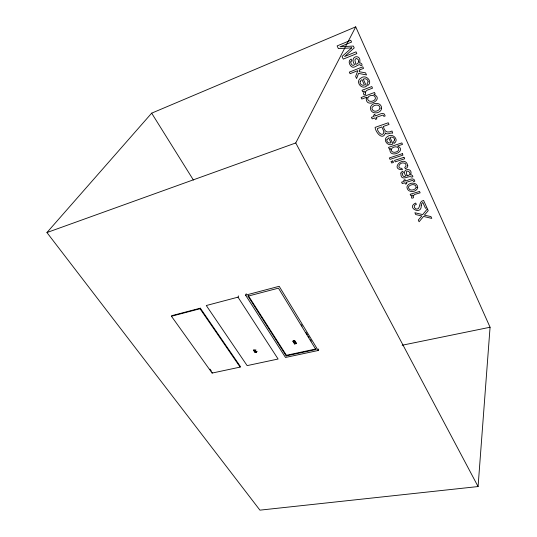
<?xml version="1.0" encoding="UTF-8"?>
<svg xmlns="http://www.w3.org/2000/svg" width="537" height="537" viewBox="0 0 537 537"><rect width="100%" height="100%" fill="white"/><g stroke="black" fill="none" stroke-linecap="round" stroke-linejoin="round"><path stroke-width="0.81" d="M478.078 486.556L490.066 327.241L355.716 26.85L151.662 113.166L46.934 232.555L259.928 510.15L478.078 486.556L295.753 142.956L355.716 26.85M246.248 293.752L245.584 295.162L285.496 357.454L318.206 350.493L318.689 349.003M315.87 349.54L316.071 348.943L286.409 355.293L286.187 355.89L315.87 349.54L278.455 288.147L248 296.142L286.187 355.89M296.075 343.667L296.29 343.069L294.685 340.498L293.162 340.841L292.94 341.431L294.545 344.002L296.075 343.667L294.471 341.089L294.685 340.498M294.545 344.002L294.766 343.412L293.162 340.841M253.826 349.715L253.578 350.299L255.055 352.514L256.558 352.178L256.901 351.359M255.531 350.627L255.874 349.809M255.055 352.514L255.397 351.695L254.363 350.144L254.021 350.963M240.126 367.107L240.381 366.523L200.335 308.171L171.759 315.682L171.444 316.246L212.115 373.074L240.126 367.107L200.032 308.735L200.335 308.171M212.115 373.074L212.383 372.497M248 296.142L248.269 295.572L286.409 355.293M237.998 297.162L278.099 359.025L247.134 365.616L206.295 305.526L237.998 297.162L238.603 295.907M256.961 351.534L255.095 351.95M46.934 232.555L295.753 142.956M245.584 295.162L279.186 286.302L318.206 350.493M171.444 316.246L200.032 308.735M292.94 341.431L294.471 341.089M253.578 350.299L255.095 349.963L256.558 352.178M294.766 343.412L296.29 343.069M402.146 345.237L490.066 327.241M209.967 369.114L211.417 371.141M151.662 113.166L193.421 180.07M301.297 324.677L302.163 326.107M306.077 332.531L307.379 334.672M308.245 336.095L309.117 337.525M310.42 339.666L311.292 341.089M406.972 175.169L406.972 175.935C415.041 174.129 403.77 166.551 406.972 175.169M384.022 131.927C383.029 137.787 377.182 131.887 377.397 128.531L381.881 126.96L384.022 131.927M407.744 165.443L407.731 166.108A3.531 3.094 11.3 0 1 406.811 167.873L405.375 168.813L404.737 167.423L406.066 166.168L405.717 164.033A2.121 1.859 11.3 0 0 404.274 163.161C399.991 161.355 395.917 168.571 401.817 168.356L402.455 169.739C388.996 169.544 404.75 154.065 407.744 165.443M400.891 173.075C400.427 182.734 409.066 174.646 411.711 177.136L412.879 176.767L412.597 175.747L411.53 174.867L410.55 174.894C413.779 167.128 400.454 168.222 405.771 175.968L404.26 176.68C402.589 176.337 401.34 173.29 403.448 172.619L402.837 171.296L401.488 172.035L400.891 173.075M389.889 149.675C389.828 159.1 407.375 150.669 397.615 146.03L402.515 144.386L401.844 142.902L388.519 147.366L389.184 148.796L390.439 148.38L389.889 149.675M350.742 61.93L351.057 63.614L352.238 65.192L353.742 65.306L354.514 64.527C348.647 55.378 362.374 53.512 359.548 63.044L360.596 62.963L361.777 63.97L362.133 65.185L360.904 65.675C359.481 62.339 355.071 68.474 352.245 67.091C349.52 65.776 347.466 60.466 351.144 59.063L351.863 60.621L350.742 61.93M391.225 149.373C390.956 153.602 397.474 152.87 398.763 149.904C399.407 145.514 392.386 146.239 391.225 149.373M368.107 81.799L367.006 83.98L367.731 85.571C373.275 81.691 365.851 73.891 361.025 78.026C354.944 81.087 361.126 90.075 366.496 86.202L363.254 79.127C365.348 78.073 368.087 79.355 368.107 81.799M360.085 81.819C359.656 84.161 362.294 86.021 364.428 85.041L361.965 79.677L360.918 80.349L360.085 81.819M365.187 92.136L365.717 94.304L363.999 94.948L363.475 93.498L364.408 91.149L362.737 91.787L362.032 90.27L371.799 86.564L372.537 88.175L366.905 90.303L365.187 92.136M394.614 139.935L393.5 141.902L394.171 143.366C399.656 139.788 392.366 132.659 387.848 136.371C381.827 139.117 387.929 147.433 392.963 143.916L389.983 137.412C391.943 136.526 394.601 137.606 394.614 139.935M386.855 139.808C386.412 142.043 389.01 143.654 390.983 142.815L388.721 137.895L386.855 139.808M381.632 108.259C381.089 113.669 371.658 114.911 370.53 109.098A4.403 4.061 20.2 0 1 370.839 106.36C373.249 101.822 381.673 102.372 381.632 108.259M358.703 61.634L357.796 63.534L355.789 64.44C355.944 62.493 353.359 58.916 356.662 58.466L358.327 59.761L358.703 61.634M413.081 195.931L413.497 197.77L411.852 198.26L411.416 197.019L412.389 195.079L410.785 195.555L410.181 194.26L419.511 191.454L420.135 192.83L414.765 194.441L413.081 195.931M421.203 205.248C422.136 215.975 405.67 207.537 415.698 203.053L416.336 204.429C411.939 205.006 415.349 211.068 418.457 208.497C420.29 205.846 419.243 201.086 423.592 200.435L426.962 207.832L425.485 208.262L422.807 202.389L421.565 203.832L421.203 205.248M366.288 98.043C365.288 109.139 384.854 99.466 373.913 94.431L375.168 93.962L374.497 92.485L361.112 97.499L361.831 99.036L366.637 97.237L366.288 98.043M417.712 187.567C416.813 192.347 408.221 193.199 407.086 188.024A4.175 3.584 10.3 0 1 407.469 185.634C409.946 181.821 417.672 182.197 417.712 187.567M367.825 97.647C366.409 102.426 373.933 102.332 375.363 98.848C376.222 94.391 369.369 94.512 367.825 97.647M385.472 133.102C382.418 141.13 375.417 131.901 375.101 127.39L388.264 122.765L389.036 124.456L383.364 126.443C384.452 131.907 387.278 133.257 392.023 131.021L392.661 133.176C390.359 132.162 387.539 135.364 385.472 133.102M380.055 108.199C379.115 111.374 372.906 112.877 372.034 108.83A2.443 2.249 20.3 0 1 372.443 107.024C374.323 104.359 380.115 104.024 380.055 108.199M359.824 69.85L359.193 71.73L365.563 72.844L366.516 74.945L358.548 73.394L356.602 78.55L355.642 76.462L357.857 70.622L350.07 73.69L349.332 72.112L362.811 66.796L363.536 68.387L359.824 69.85M416.202 187.473C415.081 190.239 409.402 191.454 408.536 187.829A2.316 1.987 10.3 0 1 408.979 186.258C410.859 184.063 416.222 183.661 416.202 187.473M427.418 208.839L422.7 214.612L414.873 212.726L415.732 214.565L421.82 215.955L418.283 220.042L419.088 221.774L423.539 216.431L431.768 218.405L430.942 216.586L424.391 215.142L428.231 210.632L427.418 208.839M351.695 47.867L342.049 56.486L343.271 59.11L356.816 53.626L356.011 51.847L344.579 56.533L354.225 47.921L353.373 46.054L340.055 46.793L351.567 42.081L350.742 40.262L337.122 45.92L338.377 48.605L351.695 47.867M374.86 114.65L373.544 115.126L374.114 116.368L371.443 117.328L372.161 118.878L374.839 117.925L375.511 119.382L376.833 118.912L376.155 117.455L382.458 115.2L383.284 115.28L383.874 116.401L385.163 115.938C384.398 110.676 378.068 115.301 375.437 115.891L374.86 114.65M402.327 153.669L389.338 157.938L390.01 159.382L402.992 155.133L402.327 153.669M392.802 160.959L391.017 161.543L391.701 163.006L393.487 162.422L392.802 160.959M403.985 157.321L394.554 160.395L395.232 161.859L404.656 158.798L403.985 157.321M404.972 179.828L403.69 180.231L404.213 181.358L401.609 182.164L402.267 183.573L404.864 182.768L405.475 184.09L406.757 183.701L406.147 182.372L412.262 180.486L413.054 180.573L413.597 181.593L414.846 181.204C414.094 176.337 408.019 180.64 405.489 180.962L404.972 179.828"/></g></svg>
